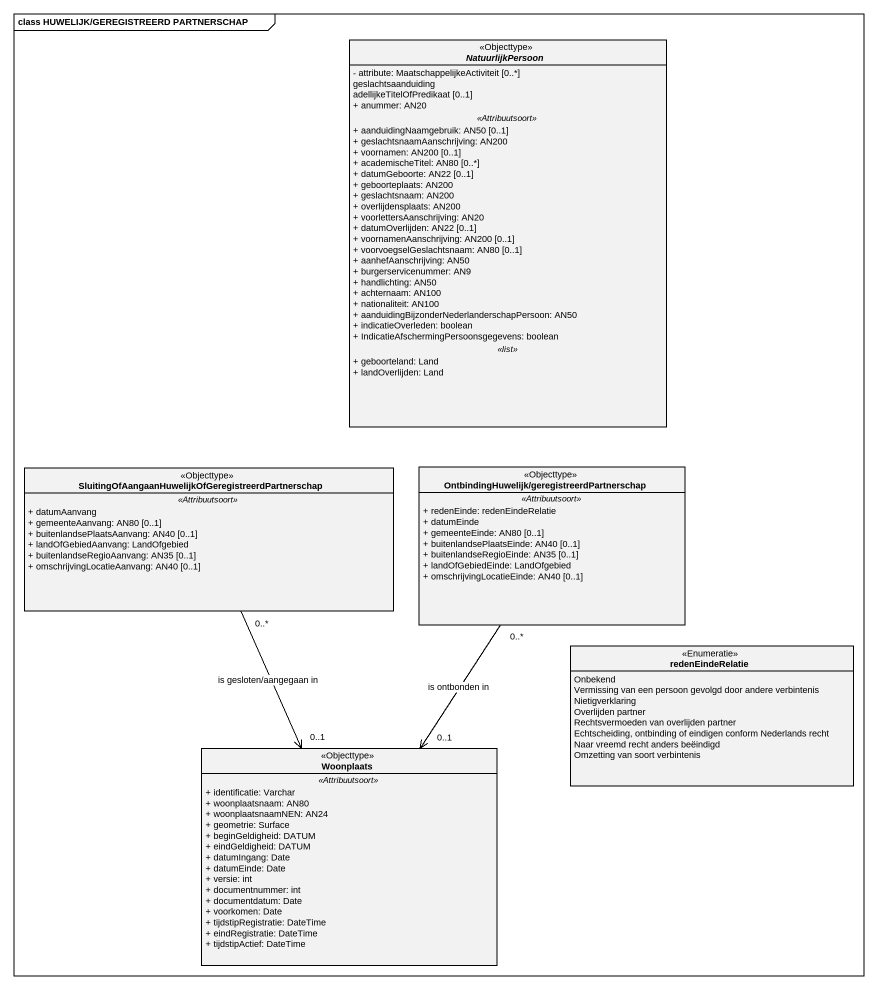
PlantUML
@startuml
mainframe class HUWELIJK/GEREGISTREERD PARTNERSCHAP
hide circle
hide empty members
skinparam classAttributeIconSize 0
abstract class NatuurlijkPersoon <<Objecttype>> {
  - attribute: MaatschappelijkeActiviteit [0..*]
  geslachtsaanduiding
  adellijkeTitelOfPredikaat [0..1]
  + anummer: AN20
  .. <<Attribuutsoort>> ..
  + aanduidingNaamgebruik: AN50 [0..1]
  + geslachtsnaamAanschrijving: AN200
  + voornamen: AN200 [0..1]
  + academischeTitel: AN80 [0..*]
  + datumGeboorte: AN22 [0..1]
  + geboorteplaats: AN200
  + geslachtsnaam: AN200
  + overlijdensplaats: AN200
  + voorlettersAanschrijving: AN20
  + datumOverlijden: AN22 [0..1]
  + voornamenAanschrijving: AN200 [0..1]
  + voorvoegselGeslachtsnaam: AN80 [0..1]
  + aanhefAanschrijving: AN50
  + burgerservicenummer: AN9
  + handlichting: AN50
  + achternaam: AN100
  + nationaliteit: AN100
  + aanduidingBijzonderNederlanderschapPersoon: AN50
  + indicatieOverleden: boolean
  + IndicatieAfschermingPersoonsgegevens: boolean
  .. <<list>> ..
  + geboorteland: Land
  + landOverlijden: Land
}
class "SluitingOfAangaanHuwelijkOfGeregistreerdPartnerschap" as SluitingOfAangaanHuwelijkOfG <<Objecttype>> {
  .. <<Attribuutsoort>> ..
  + datumAanvang
  + gemeenteAanvang: AN80 [0..1]
  + buitenlandsePlaatsAanvang: AN40 [0..1]
  + landOfGebiedAanvang: LandOfgebied
  + buitenlandseRegioAanvang: AN35 [0..1]
  + omschrijvingLocatieAanvang: AN40 [0..1]
}
class "OntbindingHuwelijk/geregistreerdPartnerschap" as OntbindingHuwelijk <<Objecttype>> {
  .. <<Attribuutsoort>> ..
  + redenEinde: redenEindeRelatie
  + datumEinde
  + gemeenteEinde: AN80 [0..1]
  + buitenlandsePlaatsEinde: AN40 [0..1]
  + buitenlandseRegioEinde: AN35 [0..1]
  + landOfGebiedEinde: LandOfgebied
  + omschrijvingLocatieEinde: AN40 [0..1]
}
enum redenEindeRelatie <<Enumeratie>> {
  Onbekend
  Vermissing van een persoon gevolgd door andere verbintenis
  Nietigverklaring
  Overlijden partner
  Rechtsvermoeden van overlijden partner
  Echtscheiding, ontbinding of eindigen conform Nederlands recht
  Naar vreemd recht anders beëindigd
  Omzetting van soort verbintenis
}
class Woonplaats <<Objecttype>> {
  .. <<Attribuutsoort>> ..
  + identificatie: Varchar
  + woonplaatsnaam: AN80
  + woonplaatsnaamNEN: AN24
  + geometrie: Surface
  + beginGeldigheid: DATUM
  + eindGeldigheid: DATUM
  + datumIngang: Date
  + datumEinde: Date
  + versie: int
  + documentnummer: int
  + documentdatum: Date
  + voorkomen: Date
  + tijdstipRegistratie: DateTime
  + eindRegistratie: DateTime
  + tijdstipActief: DateTime
}
SluitingOfAangaanHuwelijkOfG "0..*" --> "0..1" Woonplaats : is gesloten/aangegaan in
OntbindingHuwelijk "0..*" --> "0..1" Woonplaats : is ontbonden in
@enduml
